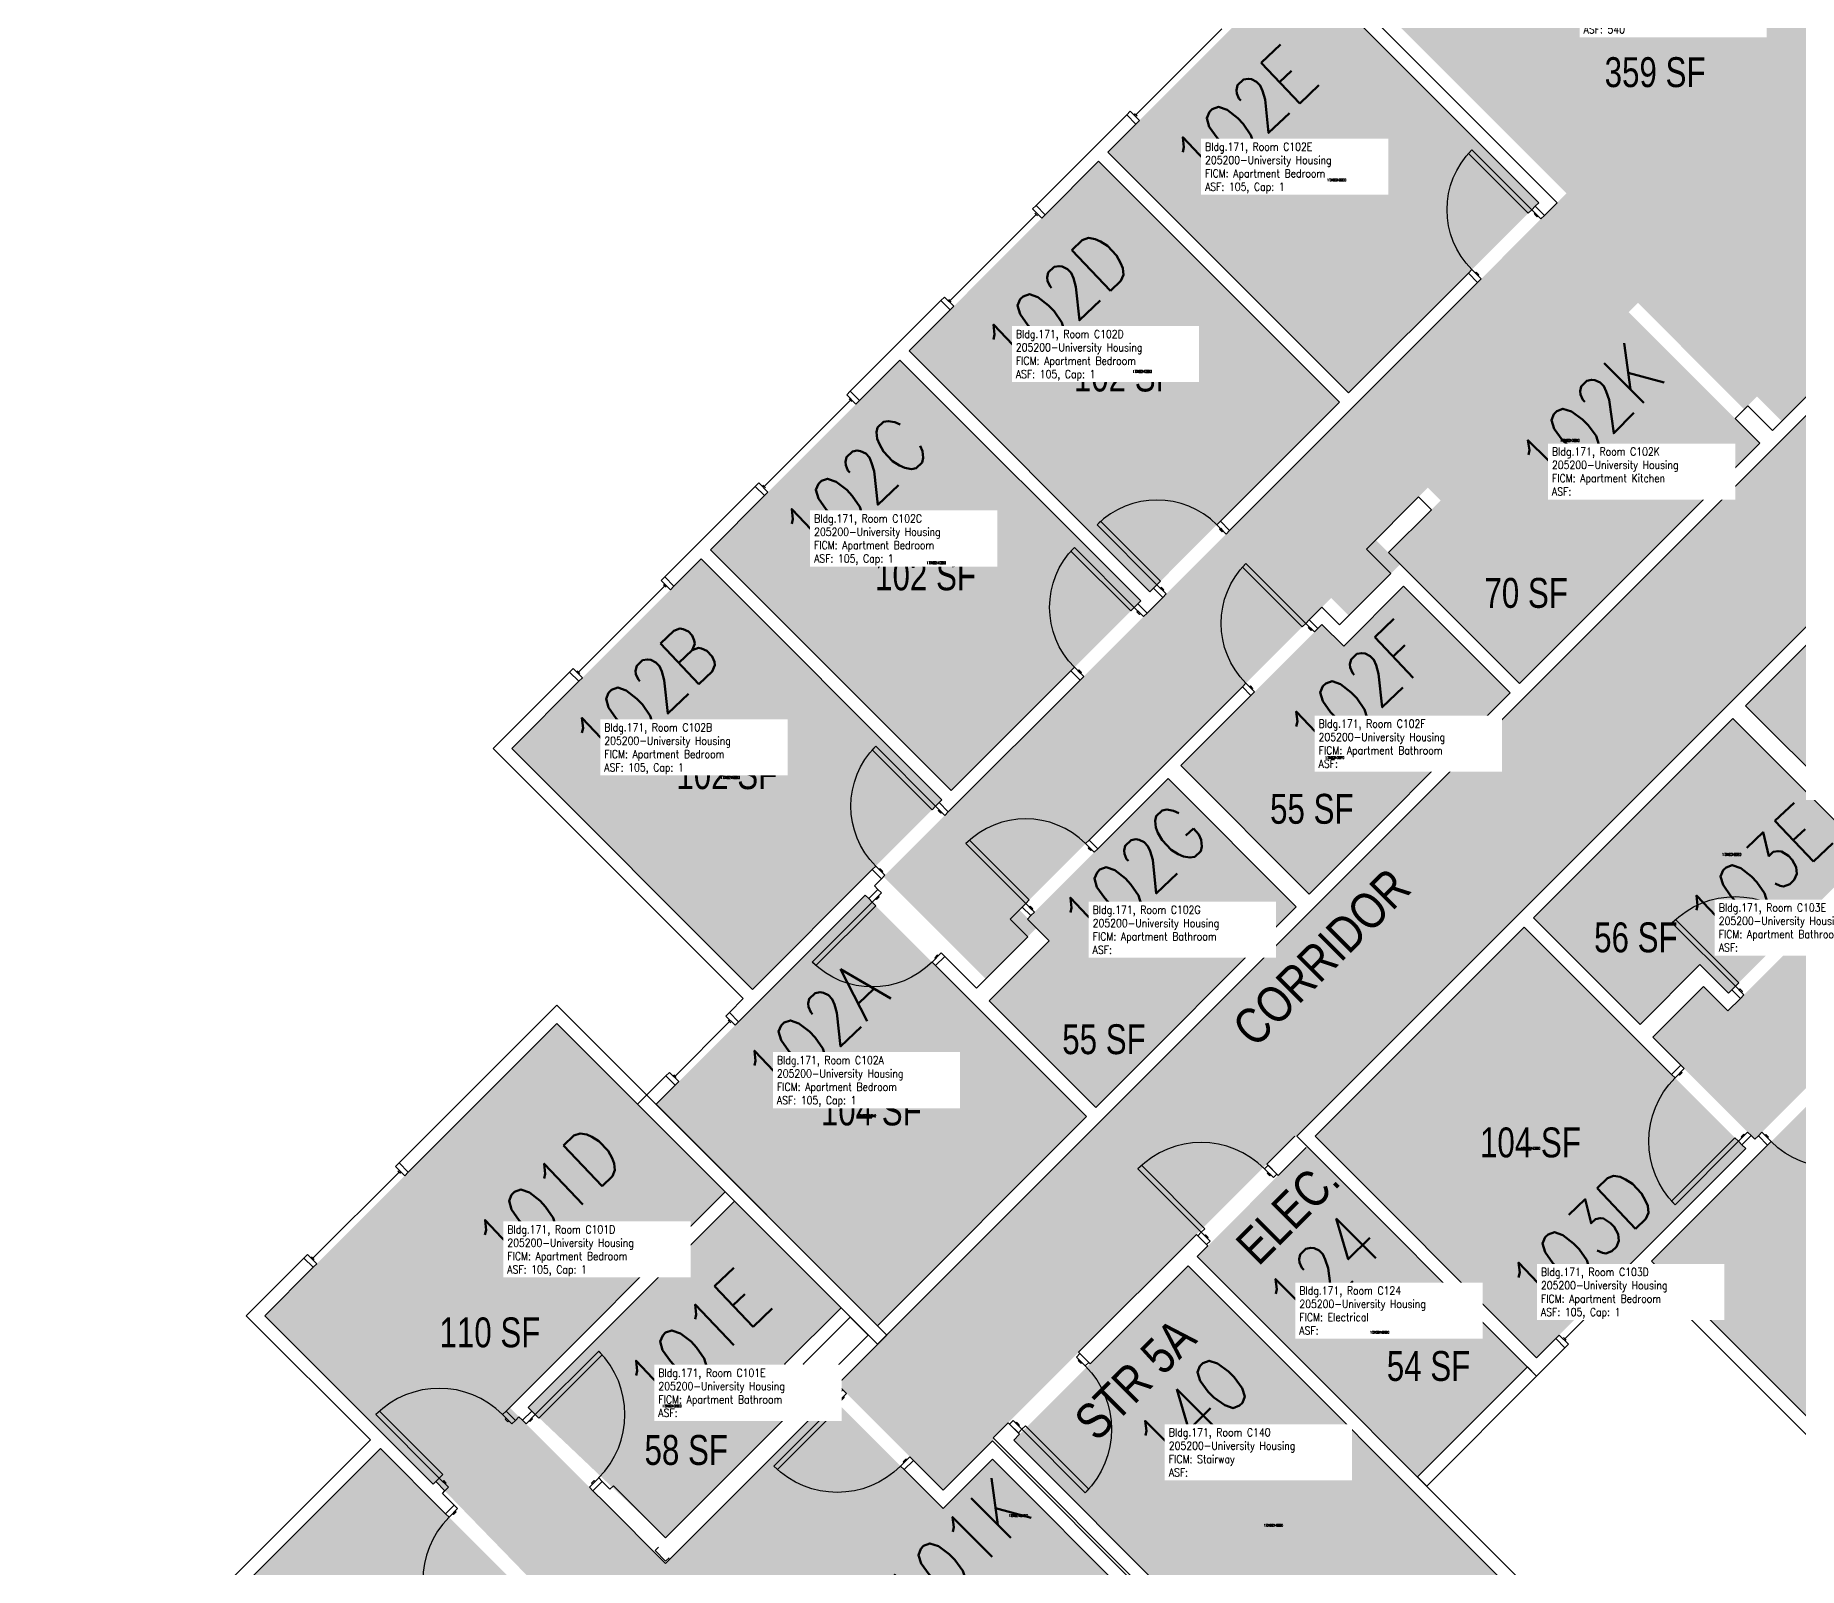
# Model space of a CAD drawing. Header units: inches. Extents: x 56 to 3925, y -1092 to 1472.
# Drawn here: x 63 to 771, y 119 to 735 of the extents above; entities that cross this region are included whole.
import ezdxf
from ezdxf.enums import TextEntityAlignment as Align

# ---------------------------------------------------------------- set-up
doc = ezdxf.new("R2010")
doc.units = ezdxf.units.IN
doc.header["$LTSCALE"] = 192
doc.header["$MEASUREMENT"] = 0
for name, color, linetype in [('A-AREA-IDEN', 1, 'Continuous'), ('A-DOOR', 2, 'Continuous'), ('A-GLAZ', 1, 'Continuous'), ('A-IDEN-RNUM', 7, 'Continuous'), ('A-IDEN-SNUM', 4, 'Continuous'), ('A-IDEN-VNUM', 4, 'Continuous'), ('A-WALL', 5, 'Continuous'), ('AREA-TEXT', 3, 'Continuous'), ('Rooms-Category-Color', 7, 'Continuous'), ('Rooms-College-Color', 7, 'Continuous'), ('Rooms-Department-Color', 7, 'Continuous'), ('Rooms-Division-Color', 7, 'Continuous'), ('Rooms-Information', 7, 'Continuous')]:
    doc.layers.add(name, color=color, linetype=linetype)
doc.styles.add('AREA', font='arial.ttf', dxfattribs={"width": 0.75, "height": 12})
doc.styles.add('ROOMSNUMBER', font='txt.shx', dxfattribs={"height": 0.03})
doc.styles.add('ROOMVNUMBER', font='simplex.shx', dxfattribs={"width": 0.85})
doc.styles.get("Standard").update_dxf_attribs({"font": 'ARIALN.TTF'})

msp = doc.modelspace()

# ---------------------------------------------------------------- hatches: boundary and pattern name
at = {"layer": 'Rooms-Category-Color', "true_color": 0xadadad}
for points in [[(569.68, 292.65), (829.92, 552.89), (847.6, 535.21), (905.81, 593.42), (888.13, 611.1), (1018.27, 741.23), (1035.94, 723.55), (1094.16, 781.77), (1076.48, 799.44), (1290.58, 1013.54), (1248.16, 1055.96), (385.23, 193.02), (427.66, 150.59), (448.16, 171.1), (447.71, 171.55), (568.89, 292.74), (569.33, 292.29)], [(573.84, 288.49), (529.73, 244.39), (618.21, 155.91), (662.31, 200.02)], [(674.52, -47.84), (744.53, 22.17), (526.02, 240.67), (456.02, 170.67)]]:
    msp.add_hatch(color=253, dxfattribs=at).paths.add_polyline_path(points)
at = {"layer": 'Rooms-Category-Color', "true_color": 0x728ef3}
for points in [[(403.78, 396.86), (678.05, 671.13), (592.49, 756.69), (688.3, 852.5), (805.06, 735.74), (784.67, 715.34), (796.42, 703.59), (799.87, 707.03), (791.56, 715.34), (808.51, 732.29), (862.78, 678.02), (845.83, 661.07), (826.74, 680.16), (823.29, 676.72), (824.71, 675.3), (779.45, 630.05), (797.13, 612.37), (764.46, 579.7), (754.56, 589.6), (749.43, 584.48), (706.75, 627.16), (627.47, 547.87), (622.34, 553), (601.39, 532.05), (611.2, 522.25), (590.6, 501.65), (583.53, 508.72), (458.31, 383.51), (465.38, 376.44), (444.79, 355.85)], [(493.85, 687.74), (570.21, 764.11), (666.91, 667.41), (590.54, 591.05)], [(414.03, 607.93), (490.13, 684.03), (586.83, 587.33), (510.73, 511.23)], [(755.62, 570.86), (659.1, 474.34), (606.52, 526.93), (703.04, 623.45)], [(410.32, 604.22), (334.22, 528.11), (430.91, 431.42), (507.02, 507.52)], [(1047.07, 578.58), (987.57, 519.09), (913.24, 593.42), (870.01, 550.2), (876.34, 543.87), (872.63, 540.16), (866.3, 546.49), (851.31, 531.5), (886.22, 496.58), (901.21, 511.57), (896.67, 516.12), (900.38, 519.83), (910.05, 510.16), (887.64, 487.74), (877.83, 497.55), (857.5, 477.23), (867.31, 467.41), (742.84, 342.94), (733.02, 352.75), (712.7, 332.42), (753.71, 291.41), (948.16, 485.86), (1033.72, 400.3), (1129.53, 496.12)], [(749.92, 465.46), (829.92, 545.46), (872.7, 502.68), (848.66, 478.64), (860.15, 467.15), (804.19, 411.19)], [(330.5, 524.4), (254.4, 448.3), (351.1, 351.6), (427.2, 427.7)], [(574.64, 389.89), (655.39, 470.63), (612.61, 513.41), (588.57, 489.37), (579.82, 498.12), (523.11, 441.42)], [(743.1, 350.1), (799.06, 406.06), (744.79, 460.33), (664.79, 380.33), (707.57, 337.55), (731.61, 361.59)], [(461.5, 379.8), (517.99, 436.29), (569.52, 384.76), (488.98, 304.23), (446.2, 347.01), (470.25, 371.05)], [(401.3, 216.55), (312.38, 305.46), (396.35, 389.43), (485.27, 300.51)], [(577.11, 292.65), (666.03, 203.73), (750, 287.7), (661.08, 376.62)], [(272.53, 337.89), (340.15, 270.27), (252.08, 182.2), (222.86, 152.98), (155.24, 220.6)], [(884.96, 221.85), (808.86, 145.75), (712.16, 242.44), (788.27, 318.55)], [(343.86, 266.56), (386.66, 223.76), (364.03, 201.13), (374.97, 190.2), (316.19, 131.42), (261.04, 183.74)], [(262.81, -120.14), (177.09, -34.42), (293.67, 82.17), (223.9, 154.02), (253.62, 183.74), (316.19, 121.17), (382.93, 187.9), (427.66, 143.17), (366.05, 81.56), (407.15, 40.46), (402.02, 35.34), (477.24, -39.88), (446.48, -70.64), (379.4, -3.55)], [(201.65, 167.3), (286.5, 82.45), (147.91, -56.15), (63.05, 28.71)], [(447.45, 162.97), (505, 105.43), (423.59, 24.02), (366.05, 81.56)]]:
    msp.add_hatch(color=171, dxfattribs=at).paths.add_polyline_path(points)
at = {"layer": 'Rooms-College-Color', "true_color": 0xadadad}
for points in [[(569.68, 292.65), (829.92, 552.89), (847.6, 535.21), (905.81, 593.42), (888.13, 611.1), (1018.27, 741.23), (1035.94, 723.55), (1094.16, 781.77), (1076.48, 799.44), (1290.58, 1013.54), (1248.16, 1055.96), (385.23, 193.02), (427.66, 150.59), (448.16, 171.1), (447.71, 171.55), (568.89, 292.74), (569.33, 292.29)], [(403.78, 396.86), (678.05, 671.13), (592.49, 756.69), (688.3, 852.5), (805.06, 735.74), (784.67, 715.34), (796.42, 703.59), (799.87, 707.03), (791.56, 715.34), (808.51, 732.29), (862.78, 678.02), (845.83, 661.07), (826.74, 680.16), (823.29, 676.72), (824.71, 675.3), (779.45, 630.05), (797.13, 612.37), (764.46, 579.7), (754.56, 589.6), (749.43, 584.48), (706.75, 627.16), (627.47, 547.87), (622.34, 553), (601.39, 532.05), (611.2, 522.25), (590.6, 501.65), (583.53, 508.72), (458.31, 383.51), (465.38, 376.44), (444.79, 355.85)], [(493.85, 687.74), (570.21, 764.11), (666.91, 667.41), (590.54, 591.05)], [(414.03, 607.93), (490.13, 684.03), (586.83, 587.33), (510.73, 511.23)], [(755.62, 570.86), (659.1, 474.34), (606.52, 526.93), (703.04, 623.45)], [(410.32, 604.22), (334.22, 528.11), (430.91, 431.42), (507.02, 507.52)], [(1047.07, 578.58), (987.57, 519.09), (913.24, 593.42), (870.01, 550.2), (876.34, 543.87), (872.63, 540.16), (866.3, 546.49), (851.31, 531.5), (886.22, 496.58), (901.21, 511.57), (896.67, 516.12), (900.38, 519.83), (910.05, 510.16), (887.64, 487.74), (877.83, 497.55), (857.5, 477.23), (867.31, 467.41), (742.84, 342.94), (733.02, 352.75), (712.7, 332.42), (753.71, 291.41), (948.16, 485.86), (1033.72, 400.3), (1129.53, 496.12)], [(749.92, 465.46), (829.92, 545.46), (872.7, 502.68), (848.66, 478.64), (860.15, 467.15), (804.19, 411.19)], [(330.5, 524.4), (254.4, 448.3), (351.1, 351.6), (427.2, 427.7)], [(574.64, 389.89), (655.39, 470.63), (612.61, 513.41), (588.57, 489.37), (579.82, 498.12), (523.11, 441.42)], [(743.1, 350.1), (799.06, 406.06), (744.79, 460.33), (664.79, 380.33), (707.57, 337.55), (731.61, 361.59)], [(461.5, 379.8), (517.99, 436.29), (569.52, 384.76), (488.98, 304.23), (446.2, 347.01), (470.25, 371.05)], [(401.3, 216.55), (312.38, 305.46), (396.35, 389.43), (485.27, 300.51)], [(577.11, 292.65), (666.03, 203.73), (750, 287.7), (661.08, 376.62)], [(272.53, 337.89), (340.15, 270.27), (252.08, 182.2), (222.86, 152.98), (155.24, 220.6)], [(884.96, 221.85), (808.86, 145.75), (712.16, 242.44), (788.27, 318.55)], [(573.84, 288.49), (529.73, 244.39), (618.21, 155.91), (662.31, 200.02)], [(343.86, 266.56), (386.66, 223.76), (364.03, 201.13), (374.97, 190.2), (316.19, 131.42), (261.04, 183.74)], [(674.52, -47.84), (744.53, 22.17), (526.02, 240.67), (456.02, 170.67)], [(262.81, -120.14), (177.09, -34.42), (293.67, 82.17), (223.9, 154.02), (253.62, 183.74), (316.19, 121.17), (382.93, 187.9), (427.66, 143.17), (366.05, 81.56), (407.15, 40.46), (402.02, 35.34), (477.24, -39.88), (446.48, -70.64), (379.4, -3.55)], [(201.65, 167.3), (286.5, 82.45), (147.91, -56.15), (63.05, 28.71)], [(447.45, 162.97), (505, 105.43), (423.59, 24.02), (366.05, 81.56)]]:
    msp.add_hatch(color=253, dxfattribs=at).paths.add_polyline_path(points)
at = {"layer": 'Rooms-Department-Color', "true_color": 0xacacac}
for points in [[(569.68, 292.65), (829.92, 552.89), (847.6, 535.21), (905.81, 593.42), (888.13, 611.1), (1018.27, 741.23), (1035.94, 723.55), (1094.16, 781.77), (1076.48, 799.44), (1290.58, 1013.54), (1248.16, 1055.96), (385.23, 193.02), (427.66, 150.59), (448.16, 171.1), (447.71, 171.55), (568.89, 292.74), (569.33, 292.29)], [(573.84, 288.49), (529.73, 244.39), (618.21, 155.91), (662.31, 200.02)], [(674.52, -47.84), (744.53, 22.17), (526.02, 240.67), (456.02, 170.67)]]:
    msp.add_hatch(color=253, dxfattribs=at).paths.add_polyline_path(points)
at = {"layer": 'Rooms-Department-Color', "true_color": 0x604aed}
for points in [[(403.78, 396.86), (678.05, 671.13), (592.49, 756.69), (688.3, 852.5), (805.06, 735.74), (784.67, 715.34), (796.42, 703.59), (799.87, 707.03), (791.56, 715.34), (808.51, 732.29), (862.78, 678.02), (845.83, 661.07), (826.74, 680.16), (823.29, 676.72), (824.71, 675.3), (779.45, 630.05), (797.13, 612.37), (764.46, 579.7), (754.56, 589.6), (749.43, 584.48), (706.75, 627.16), (627.47, 547.87), (622.34, 553), (601.39, 532.05), (611.2, 522.25), (590.6, 501.65), (583.53, 508.72), (458.31, 383.51), (465.38, 376.44), (444.79, 355.85)], [(493.85, 687.74), (570.21, 764.11), (666.91, 667.41), (590.54, 591.05)], [(414.03, 607.93), (490.13, 684.03), (586.83, 587.33), (510.73, 511.23)], [(755.62, 570.86), (659.1, 474.34), (606.52, 526.93), (703.04, 623.45)], [(410.32, 604.22), (334.22, 528.11), (430.91, 431.42), (507.02, 507.52)], [(1047.07, 578.58), (987.57, 519.09), (913.24, 593.42), (870.01, 550.2), (876.34, 543.87), (872.63, 540.16), (866.3, 546.49), (851.31, 531.5), (886.22, 496.58), (901.21, 511.57), (896.67, 516.12), (900.38, 519.83), (910.05, 510.16), (887.64, 487.74), (877.83, 497.55), (857.5, 477.23), (867.31, 467.41), (742.84, 342.94), (733.02, 352.75), (712.7, 332.42), (753.71, 291.41), (948.16, 485.86), (1033.72, 400.3), (1129.53, 496.12)], [(749.92, 465.46), (829.92, 545.46), (872.7, 502.68), (848.66, 478.64), (860.15, 467.15), (804.19, 411.19)], [(330.5, 524.4), (254.4, 448.3), (351.1, 351.6), (427.2, 427.7)], [(574.64, 389.89), (655.39, 470.63), (612.61, 513.41), (588.57, 489.37), (579.82, 498.12), (523.11, 441.42)], [(743.1, 350.1), (799.06, 406.06), (744.79, 460.33), (664.79, 380.33), (707.57, 337.55), (731.61, 361.59)], [(461.5, 379.8), (517.99, 436.29), (569.52, 384.76), (488.98, 304.23), (446.2, 347.01), (470.25, 371.05)], [(401.3, 216.55), (312.38, 305.46), (396.35, 389.43), (485.27, 300.51)], [(577.11, 292.65), (666.03, 203.73), (750, 287.7), (661.08, 376.62)], [(272.53, 337.89), (340.15, 270.27), (252.08, 182.2), (222.86, 152.98), (155.24, 220.6)], [(884.96, 221.85), (808.86, 145.75), (712.16, 242.44), (788.27, 318.55)], [(343.86, 266.56), (386.66, 223.76), (364.03, 201.13), (374.97, 190.2), (316.19, 131.42), (261.04, 183.74)], [(262.81, -120.14), (177.09, -34.42), (293.67, 82.17), (223.9, 154.02), (253.62, 183.74), (316.19, 121.17), (382.93, 187.9), (427.66, 143.17), (366.05, 81.56), (407.15, 40.46), (402.02, 35.34), (477.24, -39.88), (446.48, -70.64), (379.4, -3.55)], [(201.65, 167.3), (286.5, 82.45), (147.91, -56.15), (63.05, 28.71)], [(447.45, 162.97), (505, 105.43), (423.59, 24.02), (366.05, 81.56)]]:
    msp.add_hatch(color=173, dxfattribs=at).paths.add_polyline_path(points)
at = {"layer": 'Rooms-Division-Color', "true_color": 0xadadad}
for points in [[(569.68, 292.65), (829.92, 552.89), (847.6, 535.21), (905.81, 593.42), (888.13, 611.1), (1018.27, 741.23), (1035.94, 723.55), (1094.16, 781.77), (1076.48, 799.44), (1290.58, 1013.54), (1248.16, 1055.96), (385.23, 193.02), (427.66, 150.59), (448.16, 171.1), (447.71, 171.55), (568.89, 292.74), (569.33, 292.29)], [(573.84, 288.49), (529.73, 244.39), (618.21, 155.91), (662.31, 200.02)], [(674.52, -47.84), (744.53, 22.17), (526.02, 240.67), (456.02, 170.67)]]:
    msp.add_hatch(color=253, dxfattribs=at).paths.add_polyline_path(points)
at = {"layer": 'Rooms-Division-Color', "true_color": 0x604aed}
for points in [[(403.78, 396.86), (678.05, 671.13), (592.49, 756.69), (688.3, 852.5), (805.06, 735.74), (784.67, 715.34), (796.42, 703.59), (799.87, 707.03), (791.56, 715.34), (808.51, 732.29), (862.78, 678.02), (845.83, 661.07), (826.74, 680.16), (823.29, 676.72), (824.71, 675.3), (779.45, 630.05), (797.13, 612.37), (764.46, 579.7), (754.56, 589.6), (749.43, 584.48), (706.75, 627.16), (627.47, 547.87), (622.34, 553), (601.39, 532.05), (611.2, 522.25), (590.6, 501.65), (583.53, 508.72), (458.31, 383.51), (465.38, 376.44), (444.79, 355.85)], [(493.85, 687.74), (570.21, 764.11), (666.91, 667.41), (590.54, 591.05)], [(414.03, 607.93), (490.13, 684.03), (586.83, 587.33), (510.73, 511.23)], [(755.62, 570.86), (659.1, 474.34), (606.52, 526.93), (703.04, 623.45)], [(410.32, 604.22), (334.22, 528.11), (430.91, 431.42), (507.02, 507.52)], [(1047.07, 578.58), (987.57, 519.09), (913.24, 593.42), (870.01, 550.2), (876.34, 543.87), (872.63, 540.16), (866.3, 546.49), (851.31, 531.5), (886.22, 496.58), (901.21, 511.57), (896.67, 516.12), (900.38, 519.83), (910.05, 510.16), (887.64, 487.74), (877.83, 497.55), (857.5, 477.23), (867.31, 467.41), (742.84, 342.94), (733.02, 352.75), (712.7, 332.42), (753.71, 291.41), (948.16, 485.86), (1033.72, 400.3), (1129.53, 496.12)], [(749.92, 465.46), (829.92, 545.46), (872.7, 502.68), (848.66, 478.64), (860.15, 467.15), (804.19, 411.19)], [(330.5, 524.4), (254.4, 448.3), (351.1, 351.6), (427.2, 427.7)], [(574.64, 389.89), (655.39, 470.63), (612.61, 513.41), (588.57, 489.37), (579.82, 498.12), (523.11, 441.42)], [(743.1, 350.1), (799.06, 406.06), (744.79, 460.33), (664.79, 380.33), (707.57, 337.55), (731.61, 361.59)], [(461.5, 379.8), (517.99, 436.29), (569.52, 384.76), (488.98, 304.23), (446.2, 347.01), (470.25, 371.05)], [(401.3, 216.55), (312.38, 305.46), (396.35, 389.43), (485.27, 300.51)], [(577.11, 292.65), (666.03, 203.73), (750, 287.7), (661.08, 376.62)], [(272.53, 337.89), (340.15, 270.27), (252.08, 182.2), (222.86, 152.98), (155.24, 220.6)], [(884.96, 221.85), (808.86, 145.75), (712.16, 242.44), (788.27, 318.55)], [(343.86, 266.56), (386.66, 223.76), (364.03, 201.13), (374.97, 190.2), (316.19, 131.42), (261.04, 183.74)], [(262.81, -120.14), (177.09, -34.42), (293.67, 82.17), (223.9, 154.02), (253.62, 183.74), (316.19, 121.17), (382.93, 187.9), (427.66, 143.17), (366.05, 81.56), (407.15, 40.46), (402.02, 35.34), (477.24, -39.88), (446.48, -70.64), (379.4, -3.55)], [(201.65, 167.3), (286.5, 82.45), (147.91, -56.15), (63.05, 28.71)], [(447.45, 162.97), (505, 105.43), (423.59, 24.02), (366.05, 81.56)]]:
    msp.add_hatch(color=173, dxfattribs=at).paths.add_polyline_path(points)

# ---------------------------------------------------------------- linework, layer by layer
at = {"layer": 'A-DOOR'}
for points in [[(664.08, 664.59), (662.67, 663.17), (638.63, 687.21), (640.04, 688.63)], [(667.79, 660.87), (669.21, 662.29), (665.5, 666), (664.08, 664.59)], [(666.56, 662.11), (666.2, 661.76), (665.14, 662.82), (665.5, 663.17)], [(643.75, 636.83), (642.34, 635.42), (638.63, 639.13), (640.04, 640.54)], [(642.51, 638.07), (642.87, 638.42), (641.81, 639.48), (641.45, 639.13)], [(513.56, 514.06), (514.97, 515.47), (490.93, 539.52), (489.51, 538.1)], [(541.31, 534.39), (542.72, 535.8), (539.01, 539.52), (537.6, 538.1)], [(540.07, 535.63), (539.72, 535.27), (538.66, 536.33), (539.01, 536.69)], [(504.45, 504.96), (503.04, 503.54), (479, 527.58), (480.41, 529)], [(573.33, 498.53), (571.92, 497.11), (547.87, 521.15), (549.29, 522.57)], [(517.27, 510.35), (515.85, 508.93), (512.14, 512.65), (513.56, 514.06)], [(516.03, 511.59), (516.38, 511.94), (515.32, 513), (514.97, 512.65)], [(508.16, 501.24), (509.58, 502.66), (505.87, 506.37), (504.45, 504.96)], [(506.93, 502.48), (506.57, 502.13), (505.51, 503.19), (505.87, 503.54)], [(576.78, 495.08), (578.19, 496.49), (574.74, 499.94), (573.33, 498.53)], [(575.8, 496.05), (575.45, 495.7), (574.39, 496.76), (574.74, 497.11)], [(484.12, 477.2), (482.71, 475.79), (479, 479.5), (480.41, 480.91)], [(482.89, 478.44), (483.24, 478.79), (482.18, 479.85), (481.82, 479.5)], [(552.74, 471.04), (551.32, 469.62), (547.87, 473.07), (549.29, 474.49)], [(551.76, 472.01), (552.12, 472.36), (551.06, 473.42), (550.7, 473.07)], [(424.64, 425.14), (423.22, 423.73), (399.18, 447.77), (400.6, 449.18)], [(428.35, 421.43), (429.76, 422.84), (426.05, 426.56), (424.64, 425.14)], [(427.11, 422.67), (426.76, 422.31), (425.7, 423.37), (426.05, 423.73)], [(460.88, 386.07), (462.29, 387.49), (438.25, 411.53), (436.84, 410.12)], [(488.37, 406.67), (489.78, 408.08), (486.33, 411.53), (484.92, 410.12)], [(487.39, 407.64), (487.04, 407.29), (485.98, 408.35), (486.33, 408.7)], [(404.31, 397.39), (402.89, 395.97), (399.18, 399.69), (400.6, 401.1)], [(403.07, 398.63), (403.42, 398.98), (402.36, 400.04), (402.01, 399.69)], [(402.89, 390.32), (401.48, 391.73), (397.77, 388.02), (399.18, 386.6)], [(399.18, 386.6), (400.6, 385.19), (376.55, 361.15), (375.14, 362.56)], [(401.66, 389.08), (402.01, 388.73), (400.95, 387.67), (400.6, 388.02)], [(464.32, 382.63), (462.91, 381.21), (459.46, 384.66), (460.88, 386.07)], [(463.35, 383.6), (463.71, 383.95), (462.64, 385.01), (462.29, 384.66)], [(745.85, 352.85), (747.27, 354.27), (721.81, 379.72), (720.4, 378.31)], [(426.94, 366.28), (428.35, 364.86), (424.64, 361.15), (423.22, 362.56)], [(425.7, 365.04), (425.34, 365.39), (424.28, 364.33), (424.64, 363.98)], [(749.3, 349.4), (747.89, 347.99), (744.44, 351.44), (745.85, 352.85)], [(748.33, 350.38), (748.68, 350.73), (747.62, 351.79), (747.27, 351.44)], [(725.34, 319.78), (723.92, 321.2), (720.21, 317.48), (721.62, 316.07)], [(724.1, 318.54), (724.45, 318.19), (723.39, 317.13), (723.04, 317.48)], [(747.08, 290.61), (745.67, 292.03), (720.21, 266.57), (721.62, 265.16)], [(750.79, 294.33), (752.21, 292.91), (748.49, 289.2), (747.08, 290.61)], [(749.55, 293.09), (749.2, 293.44), (748.14, 292.38), (748.49, 292.03)], [(756.54, 294.24), (755.12, 292.82), (758.83, 289.11), (760.25, 290.53)], [(757.77, 293), (758.13, 293.35), (759.19, 292.29), (758.83, 291.94)], [(531.34, 254.1), (532.75, 255.51), (507.29, 280.97), (505.88, 279.55)], [(560.33, 276.02), (561.74, 277.43), (558.21, 280.97), (556.79, 279.55)], [(559.27, 277.08), (558.91, 276.72), (557.85, 277.79), (558.21, 278.14)], [(534.87, 250.56), (533.46, 249.15), (529.92, 252.68), (531.34, 254.1)], [(533.81, 251.62), (534.16, 251.98), (533.1, 253.04), (532.75, 252.68)], [(263.87, 180.91), (265.29, 179.5), (290.74, 204.95), (289.33, 206.37)], [(481.22, 203.98), (482.63, 205.4), (486.17, 201.86), (484.75, 200.45)], [(482.28, 202.92), (481.93, 202.57), (482.99, 201.51), (483.34, 201.86)], [(385.14, 185.68), (386.56, 184.27), (361.1, 158.81), (359.69, 160.23)], [(388.85, 189.4), (387.44, 190.81), (383.73, 187.1), (385.14, 185.68)], [(387.62, 188.16), (387.97, 187.81), (386.91, 186.75), (386.56, 187.1)], [(225.31, 155.44), (226.73, 156.85), (201.27, 182.31), (199.86, 180.89)], [(254.48, 177.18), (255.9, 178.59), (252.18, 182.31), (250.77, 180.89)], [(253.25, 178.42), (252.89, 178.06), (251.83, 179.12), (252.18, 179.48)], [(260.16, 177.2), (258.75, 178.61), (262.46, 182.33), (263.87, 180.91)], [(261.4, 178.44), (261.75, 178.08), (262.81, 179.14), (262.46, 179.5)], [(455.76, 178.53), (454.35, 177.11), (457.88, 173.58), (459.3, 174.99)], [(456.82, 177.46), (457.18, 177.82), (458.24, 176.76), (457.88, 176.4)], [(459.3, 174.99), (460.71, 176.4), (486.17, 150.95), (484.75, 149.53)], [(414.31, 163.94), (415.72, 162.53), (412.01, 158.81), (410.6, 160.23)], [(413.07, 162.7), (412.72, 163.06), (411.66, 162), (412.01, 161.64)], [(229.03, 151.72), (227.61, 150.31), (223.9, 154.02), (225.31, 155.44)], [(227.79, 152.96), (228.14, 153.31), (227.08, 154.38), (226.73, 154.02)], [(285.62, 151.74), (287.03, 150.33), (290.74, 154.04), (289.33, 155.46)], [(286.85, 152.98), (286.5, 153.33), (287.56, 154.4), (287.91, 154.04)], [(232.69, 143.15), (231.27, 144.57), (227.83, 141.12), (229.24, 139.71)], [(231.71, 142.18), (232.07, 141.83), (231.01, 140.77), (230.65, 141.12)]]:
    msp.add_lwpolyline(points, close=True, dxfattribs=at)
at = {"layer": 'A-DOOR', "extrusion": (0, 0, -1)}
for centre, radius, start, end in [((-664.08, 664.59), 34, 315, 45), ((-504.45, 504.96), 34, 315, 45), ((-573.33, 498.53), 34, 315, 45), ((-424.64, 425.14), 34, 315, 45), ((-745.85, 352.85), 36, 45, 135), ((-399.18, 386.6), 34, 225, 315), ((-747.08, 290.61), 36, 315, 45), ((-785.7, 315.98), 36, 225, 315), ((-459.3, 174.99), 36, 135, 225), ((-385.14, 185.68), 36, 225, 315)]:
    msp.add_arc(centre, radius, start, end, dxfattribs=at)
at = {"layer": 'A-DOOR'}
for centre, radius, start, end in [((513.56, 514.06), 34, 45, 135), ((460.88, 386.07), 34, 45, 135), ((531.34, 254.1), 36, 45, 135), ((263.87, 180.91), 36, 315, 45), ((225.31, 155.44), 36, 45, 135), ((254.7, 114.25), 36, 135, 225)]:
    msp.add_arc(centre, radius, start, end, dxfattribs=at)
at = {"layer": 'A-GLAZ'}
for p, q in [((539.66, 737.27), (505.01, 702.62)), ((505.54, 702.09), (504.48, 703.15)), ((465.07, 662.68), (430.43, 628.04)), ((465.6, 662.15), (464.54, 663.21)), ((430.96, 627.51), (429.9, 628.57)), ((390.47, 588.08), (355.83, 553.44)), ((391, 587.55), (389.94, 588.62)), ((356.36, 552.91), (355.3, 553.97)), ((315.93, 513.54), (281.28, 478.89)), ((316.46, 513.01), (315.4, 514.07)), ((281.81, 478.36), (280.75, 479.42)), ((341.91, 338.7), (319.99, 316.78)), ((342.44, 338.17), (341.38, 339.23)), ((320.52, 316.25), (319.46, 317.31)), ((209.22, 278.29), (174.58, 243.64)), ((208.69, 278.82), (209.75, 277.76)), ((174.04, 244.17), (175.11, 243.11)), ((698.73, 233.79), (699.8, 232.72)), ((703.6, 233.87), (704.3, 233.17)), ((699.26, 233.26), (677.34, 211.33)), ((676.81, 211.87), (677.87, 210.8))]:
    msp.add_line(p, q, dxfattribs=at)
for points in [[(502.8, 704.12), (501.39, 702.71), (505.1, 699), (506.51, 700.41)], [(463.57, 664.89), (464.99, 666.31), (468.7, 662.6), (467.28, 661.18)], [(428.22, 629.54), (426.8, 628.12), (430.51, 624.41), (431.93, 625.83)], [(388.97, 590.29), (390.39, 591.71), (394.1, 588), (392.68, 586.58)], [(353.62, 554.94), (352.2, 553.52), (355.91, 549.81), (357.33, 551.23)], [(314.43, 515.75), (315.84, 517.16), (319.55, 513.45), (318.14, 512.04)], [(279.07, 480.39), (277.66, 478.98), (281.37, 475.27), (282.78, 476.68)], [(340.41, 340.91), (341.82, 342.33), (345.53, 338.61), (344.12, 337.2)], [(317.78, 318.28), (316.37, 316.87), (320.08, 313.16), (321.49, 314.57)], [(211.43, 276.79), (212.85, 278.2), (209.14, 281.91), (207.72, 280.5)], [(176.08, 241.43), (174.66, 240.02), (170.95, 243.73), (172.37, 245.15)], [(701.47, 231.75), (702.89, 233.17), (699.18, 236.88), (697.76, 235.46)], [(678.85, 209.13), (677.43, 207.71), (673.72, 211.42), (675.13, 212.84)]]:
    msp.add_lwpolyline(points, close=True, dxfattribs=at)
at = {"layer": 'A-WALL'}
for p, q in [((570.21, 764.11), (666.91, 667.41)), ((674.33, 667.41), (588.77, 752.97)), ((501.39, 702.71), (464.99, 666.31)), ((505.1, 699), (501.39, 702.71)), ((493.85, 687.74), (505.1, 699)), ((590.54, 591.05), (493.85, 687.74)), ((468.7, 662.6), (490.13, 684.03)), ((490.13, 684.03), (586.83, 587.33)), ((464.99, 666.31), (468.7, 662.6)), ((666.91, 667.41), (665.5, 666)), ((665.5, 666), (669.21, 662.29)), ((669.21, 662.29), (674.33, 667.41)), ((638.63, 639.13), (590.54, 591.05)), ((642.34, 635.42), (638.63, 639.13)), ((542.72, 535.8), (642.34, 635.42)), ((426.8, 628.12), (390.39, 591.71)), ((414.03, 607.93), (430.51, 624.41)), ((430.51, 624.41), (426.8, 628.12)), ((394.1, 588), (410.32, 604.22)), ((410.32, 604.22), (507.02, 507.52)), ((510.73, 511.23), (414.03, 607.93)), ((492.25, 300.07), (800.58, 608.39)), ((793.42, 608.66), (760.75, 575.99)), ((390.39, 591.71), (394.1, 588)), ((586.83, 587.33), (539.01, 539.52)), ((750.85, 585.89), (745.72, 580.76)), ((760.75, 575.99), (750.85, 585.89)), ((745.72, 580.76), (755.62, 570.86)), ((755.62, 570.86), (659.1, 474.34)), ((352.2, 553.52), (315.84, 517.16)), ((355.91, 549.81), (352.2, 553.52)), ((660.63, 383.6), (829.92, 552.89)), ((334.22, 528.11), (355.91, 549.81)), ((618.63, 549.29), (597.68, 528.34)), ((623.76, 544.16), (618.63, 549.29)), ((829.92, 545.46), (749.92, 465.46)), ((539.01, 539.52), (542.72, 535.8)), ((606.52, 526.93), (623.76, 544.16)), ((319.55, 513.45), (330.5, 524.4)), ((330.5, 524.4), (427.2, 427.7)), ((430.91, 431.42), (334.22, 528.11)), ((597.68, 528.34), (607.48, 518.54)), ((659.1, 474.34), (606.52, 526.93)), ((315.84, 517.16), (319.55, 513.45)), ((607.48, 518.54), (586.89, 497.94)), ((512.14, 512.65), (510.73, 511.23)), ((515.85, 508.93), (512.14, 512.65)), ((588.57, 489.37), (612.61, 513.41)), ((612.61, 513.41), (655.39, 470.63)), ((507.02, 507.52), (505.87, 506.37)), ((505.87, 506.37), (509.58, 502.66)), ((509.58, 502.66), (515.85, 508.93)), ((579.82, 505.01), (574.74, 499.94)), ((586.89, 497.94), (579.82, 505.01)), ((574.74, 499.94), (578.19, 496.49)), ((578.19, 496.49), (579.82, 498.12)), ((579.82, 498.12), (588.57, 489.37)), ((277.66, 478.98), (246.98, 448.3)), ((254.4, 448.3), (281.37, 475.27)), ((281.37, 475.27), (277.66, 478.98)), ((429.76, 422.84), (482.71, 475.79)), ((479, 479.5), (430.91, 431.42)), ((482.71, 475.79), (479, 479.5)), ((547.87, 473.07), (486.33, 411.53)), ((523.11, 441.42), (551.32, 469.62)), ((551.32, 469.62), (547.87, 473.07)), ((655.39, 470.63), (574.64, 389.89)), ((749.92, 465.46), (804.19, 411.19)), ((744.79, 460.33), (664.79, 380.33)), ((799.06, 406.06), (744.79, 460.33)), ((246.98, 448.3), (347.39, 347.89)), ((351.1, 351.6), (254.4, 448.3)), ((574.64, 389.89), (523.11, 441.42)), ((489.78, 408.08), (517.99, 436.29)), ((517.99, 436.29), (569.52, 384.76)), ((427.2, 427.7), (426.05, 426.56)), ((426.05, 426.56), (429.76, 422.84)), ((486.33, 411.53), (489.78, 408.08)), ((399.18, 399.69), (351.1, 351.6)), ((402.89, 395.97), (399.18, 399.69)), ((397.77, 388.02), (401.48, 391.73)), ((400.07, 393.15), (402.89, 395.97)), ((401.48, 391.73), (400.07, 393.15)), ((351.54, 344.62), (396.35, 389.43)), ((396.35, 389.43), (397.77, 388.02)), ((459.46, 384.66), (454.6, 379.8)), ((462.91, 381.21), (459.46, 384.66)), ((569.52, 384.76), (488.98, 304.23)), ((569.68, 292.65), (660.63, 383.6)), ((454.6, 379.8), (461.67, 372.73)), ((461.5, 379.8), (462.91, 381.21)), ((470.25, 371.05), (461.5, 379.8)), ((661.08, 376.62), (577.11, 292.65)), ((718.35, 319.34), (661.08, 376.62)), ((664.79, 380.33), (707.57, 337.55)), ((461.67, 372.73), (441.08, 352.13)), ((446.2, 347.01), (470.25, 371.05)), ((428.35, 364.86), (424.64, 361.15)), ((441.08, 352.13), (428.35, 364.86)), ((707.57, 337.55), (731.61, 361.59)), ((731.61, 361.59), (743.1, 350.1)), ((424.64, 361.15), (485.27, 300.51)), ((347.39, 347.89), (341.82, 342.33)), ((733.02, 352.75), (712.7, 332.42)), ((742.84, 342.94), (733.02, 352.75)), ((747.89, 347.99), (742.84, 342.94)), ((743.1, 350.1), (744.44, 351.44)), ((744.44, 351.44), (747.89, 347.99)), ((272.53, 345.31), (209.14, 281.91)), ((405.03, 212.82), (272.53, 345.31)), ((341.82, 342.33), (345.53, 338.61)), ((345.53, 338.61), (351.54, 344.62)), ((488.98, 304.23), (446.2, 347.01)), ((212.85, 278.2), (272.53, 337.89)), ((272.53, 337.89), (340.15, 270.27)), ((712.7, 332.42), (722.06, 323.05)), ((720.21, 317.48), (718.35, 319.34)), ((723.92, 321.2), (720.21, 317.48)), ((722.06, 323.05), (723.92, 321.2)), ((316.37, 316.87), (304.96, 305.46)), ((312.38, 305.46), (320.08, 313.16)), ((320.08, 313.16), (316.37, 316.87)), ((304.96, 305.46), (401.3, 209.12)), ((401.3, 216.55), (312.38, 305.46)), ((485.27, 300.51), (401.3, 216.55)), ((401.3, 209.12), (492.25, 300.07)), ((568.9, 292.72), (557.67, 281.5)), ((666.03, 196.3), (569.68, 292.65)), ((577.11, 292.65), (666.03, 203.73)), ((748.49, 289.2), (752.21, 292.91)), ((752.21, 292.91), (753.71, 291.41)), ((753.71, 291.41), (755.12, 292.82)), ((755.12, 292.82), (758.83, 289.11)), ((562.27, 276.9), (573.5, 288.13)), ((705.18, 242.88), (750, 287.7)), ((758.83, 289.11), (712.16, 242.44)), ((750, 287.7), (748.49, 289.2)), ((209.14, 281.91), (212.85, 278.2)), ((557.67, 281.5), (562.27, 276.9)), ((340.15, 270.27), (252.18, 182.31)), ((261.04, 183.74), (343.86, 266.56)), ((343.86, 266.56), (386.66, 223.76)), ((482.1, 205.93), (529.39, 253.21)), ((533.99, 248.62), (529.39, 253.21)), ((529.74, 244.37), (533.99, 248.62)), ((170.95, 243.73), (147.82, 220.6)), ((174.66, 240.02), (170.95, 243.73)), ((751.95, 22.17), (529.74, 244.37)), ((699.18, 236.88), (705.18, 242.88)), ((712.16, 242.44), (808.86, 145.75)), ((155.24, 220.6), (174.66, 240.02)), ((486.7, 201.33), (526.03, 240.66)), ((526.03, 240.66), (744.53, 22.17)), ((702.89, 233.17), (699.18, 236.88)), ((708.45, 238.73), (702.89, 233.17)), ((808.86, 138.32), (708.45, 238.73)), ((147.82, 220.6), (197.68, 170.73)), ((201.82, 174.02), (155.24, 220.6)), ((386.66, 223.76), (364.03, 201.13)), ((371.46, 201.13), (390.37, 220.05)), ((390.37, 220.05), (397.6, 212.82)), ((397.6, 212.82), (378.69, 193.9)), ((385.23, 193.02), (405.03, 212.82)), ((482.1, 205.93), (486.7, 201.33)), ((666.03, 203.73), (673.72, 211.42)), ((677.43, 207.71), (666.03, 196.3)), ((673.72, 211.42), (677.43, 207.71)), ((364.03, 201.13), (374.97, 190.2)), ((378.69, 193.9), (371.46, 201.13)), ((662.31, 200.02), (618.21, 155.91)), ((666.03, 196.3), (662.31, 200.02)), ((387.44, 190.81), (385.23, 193.02)), ((621.92, 152.2), (666.03, 196.3)), ((374.97, 190.2), (316.19, 131.42)), ((316.19, 121.17), (382.93, 187.9)), ((382.93, 187.9), (383.73, 187.1)), ((383.73, 187.1), (387.44, 190.81)), ((252.18, 182.31), (255.9, 178.59)), ((255.9, 178.59), (257.33, 180.03)), ((257.33, 180.03), (258.75, 178.61)), ((258.75, 178.61), (262.46, 182.33)), ((262.46, 182.33), (261.04, 183.74)), ((453.82, 177.64), (447.72, 171.54)), ((458.41, 173.05), (453.82, 177.64)), ((197.68, 170.73), (135.99, 109.04)), ((222.86, 152.98), (201.82, 174.02)), ((447.45, 170.39), (427.66, 150.59)), ((642.53, -24.68), (447.45, 170.39)), ((447.72, 171.54), (674.52, -55.26)), ((456.03, 170.66), (458.41, 173.05)), ((674.52, -47.84), (456.03, 170.66)), ((139.7, 105.33), (201.66, 167.29)), ((201.66, 167.29), (227.83, 141.12)), ((427.66, 143.17), (447.45, 162.97)), ((447.45, 162.97), (505, 105.43)), ((415.72, 162.53), (412.01, 158.81)), ((412.01, 158.81), (427.66, 143.17)), ((427.66, 150.59), (415.72, 162.53)), ((618.21, 155.91), (621.92, 152.2)), ((223.9, 154.02), (222.86, 152.98)), ((227.61, 150.31), (223.9, 154.02)), ((226.57, 149.27), (227.61, 150.31)), ((231.27, 144.57), (226.57, 149.27)), ((290.74, 154.04), (287.03, 150.33)), ((287.03, 150.33), (291.8, 145.56)), ((293.83, 150.95), (290.74, 154.04)), ((295.25, 152.36), (293.83, 150.95)), ((316.19, 131.42), (295.25, 152.36)), ((227.83, 141.12), (231.27, 144.57)), ((291.8, 145.56), (316.19, 121.17)), ((311.96, 126.29), (313.37, 127.7)), ((316.19, 122.05), (311.96, 126.29)), ((317.61, 123.46), (316.19, 122.05))]:
    msp.add_line(p, q, dxfattribs=at)

# ---------------------------------------------------------------- texts
at = {"layer": 'A-AREA-IDEN'}
for s, p in [('CORRIDOR', (584.68, 359.42)), ('ELEC.', (571.15, 256.98)), ('STR 5A', (509.84, 190.04))]:
    msp.add_text(s, height=14.4, rotation=45, dxfattribs=at).set_placement(p, align=Align.CENTER)
at = {"layer": 'A-IDEN-RNUM', "style": 'ROOMSNUMBER', "width": 0.85}
for s, p in [('0102-E0', (585.73, 676.03)), ('0102-D0', (507.65, 599.18)), ('0102-K0', (679.41, 571.48)), ('0102-C0', (424.92, 522.34)), ('0102-F0', (584.95, 444.15)), ('0102-B0', (342.19, 436.19)), ('0103-E0', (744.4, 405.26)), ('0102-G0', (512.78, 377.12)), ('0102-A0', (396.9, 300.35)), ('0103-D0', (663.55, 287.32)), ('0101-D0', (256.23, 243.22)), ('0124-00', (602.97, 213.4)), ('0101-E0', (318.71, 183.88)), ('0101-K0', (457.86, 139.8)), ('0140-00', (560.3, 135.94))]:
    msp.add_text(s, height=1, dxfattribs=at).set_placement(p, align=Align.CENTER)
at = {"layer": 'A-IDEN-SNUM', "style": 'ROOMSNUMBER', "width": 0.85}
for s, p in [('1710C102E0', (585.73, 676.03)), ('1710C102D0', (507.65, 599.18)), ('1710C102K0', (679.41, 571.48)), ('1710C102C0', (424.92, 522.34)), ('1710C102F0', (584.95, 444.15)), ('1710C102B0', (342.19, 436.19)), ('1710C103E0', (744.4, 405.26)), ('1710C102G0', (512.78, 377.12)), ('1710C102A0', (396.9, 300.35)), ('1710C103D0', (663.55, 287.32)), ('1710C101D0', (256.23, 243.22)), ('1710C12400', (602.97, 213.4)), ('1710C101E0', (318.71, 183.88)), ('1710C101K0', (457.86, 139.8)), ('1710C14000', (560.3, 135.94))]:
    msp.add_text(s, height=1, dxfattribs=at).set_placement(p, align=Align.CENTER)
at = {"layer": 'A-IDEN-VNUM', "style": 'ROOMVNUMBER', "width": 0.85}
for s, rotation, p in [('102E', 43.54065, (532.87, 671.15)), ('102D', 43.54065, (456.89, 595.94)), ('102K', 45.27802, (672.21, 549.83)), ('102C', 43.54065, (375.85, 521.89)), ('102B', 43.54065, (291.59, 438.03)), ('102F', 43.54065, (578.48, 440.59)), ('103E', 43.54065, (739.19, 366.76)), ('102G', 43.54065, (487.75, 365.88)), ('102A', 43.54065, (360.91, 304.43)), ('101D', 43.54065, (252.65, 236.48)), ('103D', 43.54065, (667.77, 219.4)), ('124', 45, (570.74, 213.01)), ('101E', 43.54065, (313.31, 179.99)), ('140', 45, (518.32, 156.09)), ('101K', 45, (417.8, 94.3))]:
    msp.add_text(s, height=22.5, rotation=rotation, dxfattribs=at).set_placement(p)
at = {"layer": 'AREA-TEXT', "style": 'AREA', "width": 0.75}
for s, p in [('359 SF', (713.62, 719.82)), ('103 SF', (580.38, 677.58)), ('102 SF', (500.43, 597.63)), ('102 SF', (420.62, 517.82)), ('70 SF', (661.84, 510.77)), ('102 SF', (340.8, 438)), ('55 SF', (575.76, 424.09)), ('56 SF', (705.91, 372.49)), ('55 SF', (492.28, 331.6)), ('104 SF', (398.83, 302.99)), ('104 SF', (663.55, 290.17)), ('110 SF', (245.66, 213.91)), ('54 SF', (622.64, 200.42)), ('58 SF', (324.52, 166.7))]:
    msp.add_text(s, height=12, dxfattribs=at).set_placement(p, align=Align.MIDDLE_CENTER)

# ---------------------------------------------------------------- next in the draw order: texts
at = {"layer": 'Rooms-Information', "char_height": 3.2143, "width": 72, "attachment_point": 7, "style": 'ROOMVNUMBER', "bg_fill": 3, "box_fill_scale": 1.5, "bg_fill_color": 256, "bg_fill_true_color": 13158600, "bg_fill_transparency": 0}
for s, insert in [('Bldg.171, Room C102^M^J205200-University Housing^M^JFICM: Apartment Common Living^M^JASF: 540', (684.89, 735.39)), ('Bldg.171, Room C102E^M^J205200-University Housing^M^JFICM: Apartment Bedroom^M^JASF: 105, Cap: 1', (532.87, 671.15)), ('Bldg.171, Room C102D^M^J205200-University Housing^M^JFICM: Apartment Bedroom^M^JASF: 105, Cap: 1', (456.89, 595.94)), ('Bldg.171, Room C102K^M^J205200-University Housing^M^JFICM: Apartment Kitchen^M^JASF: ', (672.21, 549.83)), ('Bldg.171, Room C102C^M^J205200-University Housing^M^JFICM: Apartment Bedroom^M^JASF: 105, Cap: 1', (375.85, 521.89)), ('Bldg.171, Room C102F^M^J205200-University Housing^M^JFICM: Apartment Bathroom^M^JASF: ', (578.48, 440.59)), ('Bldg.171, Room C102B^M^J205200-University Housing^M^JFICM: Apartment Bedroom^M^JASF: 105, Cap: 1', (291.59, 438.03)), ('Bldg.171, Room C102G^M^J205200-University Housing^M^JFICM: Apartment Bathroom^M^JASF: ', (487.75, 365.88)), ('Bldg.171, Room C103E^M^J205200-University Housing^M^JFICM: Apartment Bathroom^M^JASF: ', (739.19, 366.76)), ('Bldg.171, Room C102A^M^J205200-University Housing^M^JFICM: Apartment Bedroom^M^JASF: 105, Cap: 1', (360.91, 304.43)), ('Bldg.171, Room C101D^M^J205200-University Housing^M^JFICM: Apartment Bedroom^M^JASF: 105, Cap: 1', (252.65, 236.48)), ('Bldg.171, Room C103D^M^J205200-University Housing^M^JFICM: Apartment Bedroom^M^JASF: 105, Cap: 1', (667.77, 219.4)), ('Bldg.171, Room C124^M^J205200-University Housing^M^JFICM: Electrical^M^JASF: ', (570.74, 213.01)), ('Bldg.171, Room C101E^M^J205200-University Housing^M^JFICM: Apartment Bathroom^M^JASF: ', (313.31, 179.99)), ('Bldg.171, Room C140^M^J205200-University Housing^M^JFICM: Stairway^M^JASF: ', (518.32, 156.09))]:
    msp.add_mtext(s, dxfattribs=dict(at, insert=insert))

doc.saveas('drawing.dxf')
